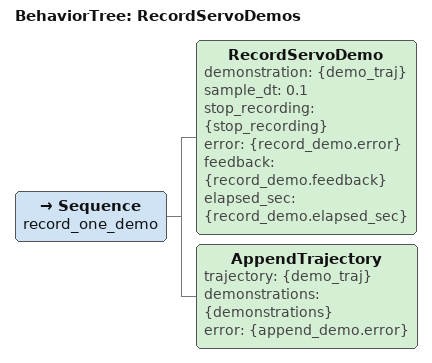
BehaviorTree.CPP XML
<?xml version="1.0" encoding="UTF-8"?>
<root BTCPP_format="4">
    <BehaviorTree ID="RecordServoDemos">
        <Sequence name="record_one_demo">
            <RecordServoDemo
                demonstration="{demo_traj}"
                sample_dt="0.1"
                stop_recording="{stop_recording}"
                error="{record_demo.error}"
                feedback="{record_demo.feedback}"
                elapsed_sec="{record_demo.elapsed_sec}"
            />
            <AppendTrajectory
                trajectory="{demo_traj}"
                demonstrations="{demonstrations}"
                error="{append_demo.error}"
            />
        </Sequence>
    </BehaviorTree>
</root>
